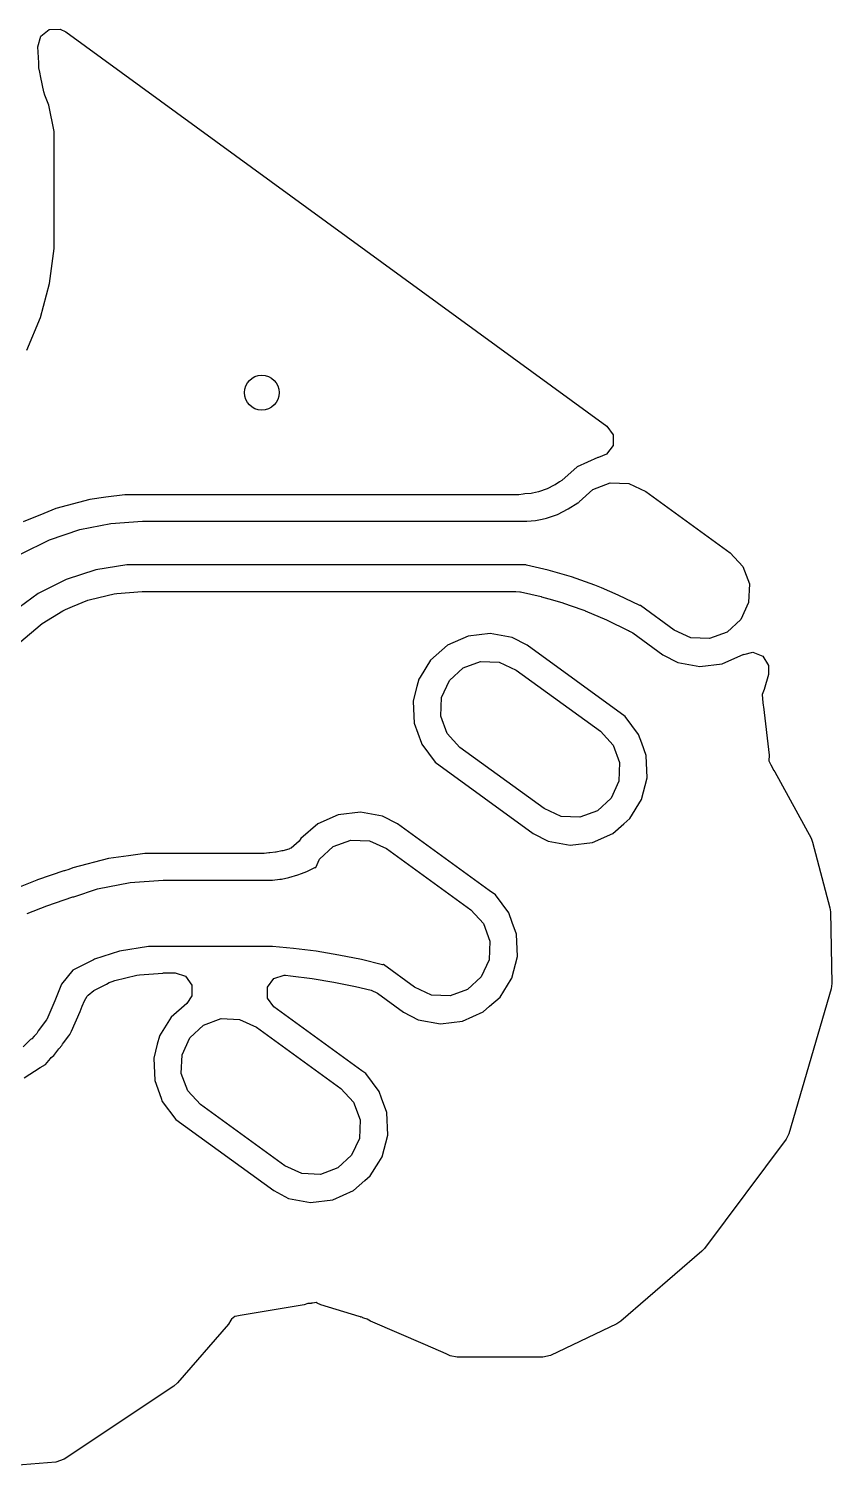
# Model space of a CAD drawing. Extents: x -51.8 to 4.2, y -14.8 to 14.8.
# Drawn here: x -0.39 to 4.23, y -5.3 to 3.06 of the extents above; entities that cross this region are included whole.
import ezdxf

# ---------------------------------------------------------------- set-up
doc = ezdxf.new("R2010")
doc.units = 0
doc.layers.add('BLACK', color=7, linetype='CONTINUOUS')

msp = doc.modelspace()

# ---------------------------------------------------------------- linework, layer by layer
at = {"layer": 'BLACK', "linetype": 'CONTINUOUS'}
for p, q in [((-0.335049, 2.95554), (-0.318508, 3.01547)), ((-0.318508, 3.01547), (-0.269899, 3.05423)), ((-0.269899, 3.05423), (-0.207787, 3.05702)), ((-0.207787, 3.05702), (-0.175306, 3.04135)), ((-0.175306, 3.04135), (2.93697, 0.773399)), ((-0.330872, 2.86254), (-0.335049, 2.95554)), ((-0.330534, 2.85501), (-0.330872, 2.86254)), ((-0.330495, 2.85501), (-0.330534, 2.85501)), ((-0.329625, 2.83381), (-0.330495, 2.85501)), ((-0.324993, 2.80931), (-0.329625, 2.83381)), ((-0.319072, 2.778), (-0.324993, 2.80931)), ((-0.30194, 2.69526), (-0.319072, 2.778)), ((-0.29637, 2.67716), (-0.30194, 2.69526)), ((-0.272282, 2.61902), (-0.29637, 2.67716)), ((-0.242065, 2.46719), (-0.272282, 2.61902)), ((-0.242061, 2.41608), (-0.242065, 2.46719)), ((-0.242097, 2.34807), (-0.242055, 2.3482)), ((-0.242096, 2.34078), (-0.242097, 2.34807)), ((-0.242096, 2.33121), (-0.242097, 2.34078)), ((-0.242097, 2.34078), (-0.242096, 2.34078)), ((-0.242055, 2.3482), (-0.242061, 2.41608)), ((-0.2421, 2.33116), (-0.242096, 2.33121)), ((-0.2421, 1.89606), (-0.2421, 2.33116)), ((-0.242097, 1.7946), (-0.2421, 1.89606)), ((-0.268577, 1.59343), (-0.242097, 1.7946)), ((-0.32109, 1.39743), (-0.268577, 1.59343)), ((-0.398737, 1.20996), (-0.32109, 1.39743)), ((2.93697, 0.773399), (2.97344, 0.723048)), ((2.97344, 0.723048), (2.97335, 0.660874)), ((2.88557, 0.591716), (2.76774, 0.539254)), ((2.88558, 0.591717), (2.88557, 0.591716)), ((2.88974, 0.592217), (2.88558, 0.591717)), ((2.93674, 0.610626), (2.88974, 0.592217)), ((2.97335, 0.660874), (2.93674, 0.610626)), ((2.76774, 0.539254), (2.67792, 0.46078)), ((2.63519, 0.43234), (2.59406, 0.41176)), ((2.63992, 0.435039), (2.63519, 0.43234)), ((2.6662, 0.451966), (2.63992, 0.435039)), ((2.67792, 0.46078), (2.6662, 0.451966)), ((2.85701, 0.409053), (2.95768, 0.446191)), ((2.95768, 0.446191), (3.06489, 0.441979)), ((3.06489, 0.441979), (3.16234, 0.397056)), ((-0.036579, 0.351409), (-0.232566, 0.298895)), ((0.054868, 0.363447), (-0.036579, 0.351409)), ((0.1646, 0.377892), (0.054868, 0.363447)), ((0.238073, 0.377892), (0.1646, 0.377892)), ((0.238264, 0.3779), (0.238073, 0.377892)), ((2.43203, 0.3779), (0.238264, 0.3779)), ((2.4567, 0.380974), (2.43203, 0.3779)), ((2.4658, 0.383277), (2.4567, 0.380974)), ((2.46581, 0.383279), (2.4658, 0.383277)), ((2.5028, 0.385817), (2.46581, 0.383279)), ((2.50982, 0.386799), (2.5028, 0.385817)), ((2.54445, 0.394159), (2.50982, 0.386799)), ((2.55089, 0.395981), (2.54445, 0.394159)), ((2.58843, 0.40936), (2.55089, 0.395981)), ((2.59406, 0.41176), (2.58843, 0.40936)), ((2.77675, 0.333039), (2.77822, 0.336218)), ((2.77822, 0.336218), (2.85701, 0.409053)), ((3.16234, 0.397056), (3.64775, 0.044385)), ((-0.301811, 0.270215), (-0.420035, 0.221246)), ((-0.232569, 0.298894), (-0.301811, 0.270215)), ((-0.232568, 0.298895), (-0.232569, 0.298894)), ((-0.232566, 0.298895), (-0.232568, 0.298895)), ((2.59083, 0.242587), (2.65338, 0.26488)), ((2.65338, 0.26488), (2.71593, 0.296173)), ((2.71593, 0.296173), (2.77175, 0.332132)), ((2.77175, 0.332132), (2.77675, 0.333039)), ((-0.267791, 0.118809), (-0.095, 0.177462)), ((-0.095, 0.177462), (0.083969, 0.213059)), ((0.083969, 0.213059), (0.26601, 0.224989)), ((0.26601, 0.224989), (0.266051, 0.225)), ((0.266051, 0.225), (2.47497, 0.225)), ((2.47497, 0.225), (2.47662, 0.225749)), ((2.47662, 0.225749), (2.52828, 0.229294)), ((2.52828, 0.229294), (2.56553, 0.23721)), ((2.56553, 0.23721), (2.59082, 0.242584)), ((2.59082, 0.242586), (2.59083, 0.242587)), ((2.59082, 0.242584), (2.59082, 0.242586)), ((-0.431447, 0.038104), (-0.267791, 0.118809)), ((3.64775, 0.044385), (3.72058, -0.034408)), ((-0.002071, -0.053199), (-0.173477, -0.10889)), ((0.175936, -0.025007), (-0.002071, -0.053199)), ((0.266049, -0.025009), (0.175936, -0.025007)), ((0.266051, -0.025), (0.266049, -0.024999)), ((0.266049, -0.024999), (0.266049, -0.025)), ((0.266049, -0.025), (0.266049, -0.025009)), ((2.47197, -0.025), (0.266051, -0.025)), ((2.47487, -0.027043), (2.47197, -0.025)), ((2.6002, -0.055039), (2.47487, -0.027043)), ((2.7347, -0.094084), (2.6002, -0.055039)), ((2.6002, -0.055039), (2.6002, -0.055039)), ((3.72058, -0.034408), (3.75772, -0.135076)), ((-0.173477, -0.10889), (-0.33406, -0.19071)), ((2.86917, -0.142123), (2.7347, -0.094084)), ((2.86918, -0.142125), (2.86917, -0.142123)), ((2.86918, -0.142127), (2.86918, -0.142125)), ((2.90746, -0.158361), (2.86918, -0.142127)), ((3.00366, -0.199165), (2.90746, -0.158361)), ((3.75772, -0.135076), (3.75351, -0.242293)), ((-0.33406, -0.19071), (-0.479866, -0.296643)), ((-0.135632, -0.265855), (-0.047835, -0.229489)), ((-0.047835, -0.229489), (-0.032843, -0.224617)), ((-0.032843, -0.224617), (0.103163, -0.191966)), ((0.103163, -0.191966), (0.118737, -0.1895)), ((0.118737, -0.1895), (0.264196, -0.178054)), ((0.264196, -0.178054), (0.268133, -0.1779)), ((0.268133, -0.1779), (0.315049, -0.177901)), ((0.315049, -0.177901), (0.315052, -0.1779)), ((0.315052, -0.1779), (2.41482, -0.1779)), ((2.41482, -0.1779), (2.43675, -0.180319)), ((2.43675, -0.180319), (2.44045, -0.181145)), ((2.44045, -0.181145), (2.55943, -0.207721)), ((2.55943, -0.207721), (2.56244, -0.208495)), ((2.56244, -0.208495), (2.62433, -0.226462)), ((2.62433, -0.226462), (2.68461, -0.243962)), ((2.68461, -0.243962), (2.6875, -0.244899)), ((2.6875, -0.244899), (2.79442, -0.283093)), ((3.00367, -0.199169), (3.00366, -0.199165)), ((3.00366, -0.199165), (3.00366, -0.199165)), ((3.12685, -0.259663), (3.00367, -0.199169)), ((3.75351, -0.242293), (3.70858, -0.339736)), ((-0.310351, -0.363245), (-0.191101, -0.29017)), ((-0.191101, -0.29017), (-0.177041, -0.283007)), ((-0.177041, -0.283007), (-0.135632, -0.265855)), ((2.79442, -0.283093), (2.81037, -0.288788)), ((2.81037, -0.288788), (2.81309, -0.28985)), ((2.81309, -0.28985), (2.9367, -0.342279)), ((3.12764, -0.260012), (3.12685, -0.259663)), ((3.13095, -0.25998), (3.12764, -0.260012)), ((3.32446, -0.400574), (3.13095, -0.25998)), ((-0.433975, -0.467203), (-0.323106, -0.372512)), ((-0.323106, -0.372512), (-0.310351, -0.363245)), ((2.9367, -0.342279), (2.93923, -0.343436)), ((2.93923, -0.343436), (3.05982, -0.402657)), ((3.05982, -0.402657), (3.06194, -0.403602)), ((3.06194, -0.403602), (3.06816, -0.406381)), ((3.06816, -0.406381), (3.06775, -0.407281)), ((3.06775, -0.407281), (3.08711, -0.41712)), ((3.08711, -0.41712), (3.26053, -0.54312)), ((3.42191, -0.445497), (3.32446, -0.400574)), ((3.62979, -0.412571), (3.52912, -0.449709)), ((3.70858, -0.339736), (3.62979, -0.412571)), ((2.02124, -0.4882), (1.9241, -0.57307)), ((2.13908, -0.435735), (2.02124, -0.4882)), ((2.13909, -0.435734), (2.13908, -0.435735)), ((2.26715, -0.420334), (2.13909, -0.435734)), ((2.26715, -0.420335), (2.26715, -0.420334)), ((2.39407, -0.443366), (2.26715, -0.420335)), ((2.39407, -0.443367), (2.39407, -0.443366)), ((2.47978, -0.487849), (2.39407, -0.443367)), ((2.47979, -0.487852), (2.47978, -0.487849)), ((3.04331, -0.897277), (2.47979, -0.487852)), ((3.52912, -0.449709), (3.42191, -0.445497)), ((1.9241, -0.57307), (1.86345, -0.671225)), ((2.11052, -0.618398), (2.21119, -0.58126)), ((2.21119, -0.58126), (2.31841, -0.585472)), ((3.26053, -0.54312), (3.34624, -0.587602)), ((3.60123, -0.595233), (3.72595, -0.539702)), ((3.72595, -0.539702), (3.72679, -0.541582)), ((3.72679, -0.541582), (3.77706, -0.528508)), ((3.77706, -0.528508), (3.83494, -0.551214)), ((3.83494, -0.551214), (3.86842, -0.603605)), ((2.03173, -0.691233), (2.11052, -0.618398)), ((2.31841, -0.585472), (2.41585, -0.630395)), ((2.41585, -0.630395), (2.90126, -0.983066)), ((3.34624, -0.587602), (3.47316, -0.610634)), ((3.47316, -0.610634), (3.47316, -0.610633)), ((3.47316, -0.610633), (3.47317, -0.610634)), ((3.47317, -0.610634), (3.60123, -0.595234)), ((3.60123, -0.595234), (3.60123, -0.595233)), ((3.86793, -0.656054), (3.84371, -0.742558)), ((3.86842, -0.603605), (3.86793, -0.656054)), ((1.84548, -0.724408), (1.82385, -0.807638)), ((1.8563, -0.682799), (1.84548, -0.724408)), ((1.86345, -0.671225), (1.8563, -0.682799)), ((1.98681, -0.788676), (2.03173, -0.691233)), ((3.84371, -0.742558), (3.83075, -0.770923)), ((1.82385, -0.807638), (1.82385, -0.807639)), ((1.82385, -0.807639), (1.82385, -0.80764)), ((1.82385, -0.80764), (1.82398, -0.81067)), ((1.82398, -0.81067), (1.82963, -0.936506)), ((1.98259, -0.895893), (1.98681, -0.788676)), ((3.83075, -0.770923), (3.83071, -0.77099)), ((3.83071, -0.77099), (3.83071, -0.770991)), ((3.83071, -0.770991), (3.83071, -0.770992)), ((3.83071, -0.770992), (3.83359, -0.796208)), ((3.83359, -0.796208), (3.83371, -0.797255)), ((3.83371, -0.797255), (3.83648, -0.833707)), ((3.83648, -0.833707), (3.83885, -0.84228)), ((2.01973, -0.996561), (1.98259, -0.895893)), ((3.04331, -0.897278), (3.04331, -0.897277)), ((3.12068, -1.00049), (3.04331, -0.897278)), ((3.83885, -0.84228), (3.8707, -1.12095)), ((1.82963, -0.936506), (1.87098, -1.0519)), ((2.09257, -1.07535), (2.01973, -0.996561)), ((2.90126, -0.983066), (2.97409, -1.06186)), ((3.1391, -1.0519), (3.12068, -1.00049)), ((1.87098, -1.0519), (1.87314, -1.05793)), ((1.87314, -1.05793), (1.95052, -1.16114)), ((2.57798, -1.42802), (2.09257, -1.07535)), ((2.97409, -1.06186), (3.01123, -1.16253)), ((3.16419, -1.12191), (3.1391, -1.0519)), ((1.95052, -1.16114), (2.51404, -1.57057)), ((3.01123, -1.16253), (3.00702, -1.26974)), ((3.16419, -1.12192), (3.16419, -1.12191)), ((3.16419, -1.12191), (3.16419, -1.12191)), ((3.16998, -1.25078), (3.16419, -1.12192)), ((3.8707, -1.12095), (3.86937, -1.15218)), ((3.86937, -1.15218), (3.86938, -1.15221)), ((3.86938, -1.15221), (3.88206, -1.17546)), ((3.13753, -1.37562), (3.16998, -1.25078)), ((3.88206, -1.17546), (3.89851, -1.20842)), ((3.89851, -1.20842), (3.90377, -1.21526)), ((3.90377, -1.21526), (4.11236, -1.59767)), ((3.00702, -1.26974), (2.9621, -1.36719)), ((2.9621, -1.36719), (2.88331, -1.44002)), ((3.06972, -1.48535), (3.13753, -1.37562)), ((1.3926, -1.46319), (1.27476, -1.51565)), ((1.52066, -1.44779), (1.3926, -1.46319)), ((1.3926, -1.46319), (1.3926, -1.46319)), ((1.52067, -1.44779), (1.52066, -1.44779)), ((1.64758, -1.47082), (1.52067, -1.44779)), ((1.73329, -1.5153), (1.64758, -1.47082)), ((1.64758, -1.47082), (1.64758, -1.47082)), ((2.67542, -1.47295), (2.57798, -1.42802)), ((2.78264, -1.47716), (2.67542, -1.47295)), ((2.88331, -1.44002), (2.78264, -1.47716)), ((3.03544, -1.5153), (3.06972, -1.48535)), ((3.06972, -1.48535), (3.06972, -1.48535)), ((3.06972, -1.48535), (3.06972, -1.48535)), ((1.27476, -1.51565), (1.17762, -1.60052)), ((1.7333, -1.5153), (1.73329, -1.5153)), ((2.26098, -1.89869), (1.7333, -1.5153)), ((2.51404, -1.57057), (2.59975, -1.61505)), ((2.85474, -1.62268), (2.97258, -1.57022)), ((2.97258, -1.57022), (3.03544, -1.5153)), ((1.0688, -1.67129), (1.03584, -1.67762)), ((1.0733, -1.67021), (1.0688, -1.67129)), ((1.10747, -1.66033), (1.0733, -1.67021)), ((1.11162, -1.65893), (1.10747, -1.66033)), ((1.11389, -1.65805), (1.11162, -1.65893)), ((1.1194, -1.65592), (1.11389, -1.65805)), ((1.12126, -1.65518), (1.1194, -1.65592)), ((1.16868, -1.61498), (1.12126, -1.65518)), ((1.17762, -1.60052), (1.16868, -1.61498)), ((1.28524, -1.71869), (1.36403, -1.64585)), ((1.36403, -1.64585), (1.4647, -1.60871)), ((1.4647, -1.60871), (1.57192, -1.61292)), ((1.57192, -1.61292), (1.66936, -1.65785)), ((1.66936, -1.65785), (2.15477, -2.01052)), ((2.59975, -1.61505), (2.72667, -1.63809)), ((2.72667, -1.63809), (2.72667, -1.63808)), ((2.72667, -1.63808), (2.72668, -1.63809)), ((2.72668, -1.63809), (2.85474, -1.62268)), ((2.85474, -1.62268), (2.85474, -1.62268)), ((4.11236, -1.59767), (4.12136, -1.62036)), ((4.12136, -1.62036), (4.22059, -1.99923)), ((0.070615, -1.71421), (-0.133665, -1.76895)), ((0.184995, -1.69915), (0.070615, -1.71421)), ((0.280307, -1.68661), (0.184995, -1.69915)), ((0.353905, -1.68661), (0.280307, -1.68661)), ((0.354107, -1.6866), (0.353905, -1.68661)), ((0.966599, -1.6866), (0.354107, -1.6866)), ((0.993165, -1.68303), (0.966599, -1.6866)), ((0.99948, -1.6813), (0.993165, -1.68303)), ((1.0311, -1.6783), (0.99948, -1.6813)), ((1.03584, -1.67762), (1.0311, -1.6783)), ((1.26315, -1.76661), (1.28524, -1.71869)), ((-0.337172, -1.83784), (-0.340719, -1.83913)), ((-0.186006, -1.78604), (-0.337172, -1.83784)), ((-0.18257, -1.78558), (-0.186006, -1.78604)), ((-0.157507, -1.77882), (-0.18257, -1.78558)), ((-0.133668, -1.76895), (-0.157507, -1.77882)), ((-0.133665, -1.76895), (-0.133668, -1.76895)), ((1.01224, -1.8395), (1.01438, -1.8385)), ((1.01438, -1.8385), (1.05588, -1.83456)), ((1.05588, -1.83456), (1.06551, -1.83271)), ((1.06551, -1.83271), (1.10799, -1.82456)), ((1.10799, -1.82456), (1.16009, -1.80948)), ((1.16009, -1.80948), (1.18208, -1.80097)), ((1.16009, -1.80948), (1.16009, -1.80948)), ((1.18208, -1.80097), (1.21219, -1.78933)), ((1.21219, -1.78933), (1.2586, -1.76687)), ((1.2586, -1.76687), (1.26315, -1.76661)), ((-0.340719, -1.83913), (-0.456625, -1.88491)), ((-0.128971, -1.93578), (0.008048, -1.88927)), ((0.008048, -1.88927), (0.19542, -1.852)), ((0.19542, -1.852), (0.385994, -1.83951)), ((0.385994, -1.83951), (0.386051, -1.8395)), ((0.386051, -1.8395), (1.01224, -1.8395)), ((2.29682, -1.92473), (2.26098, -1.89869)), ((-0.396819, -2.03106), (-0.284642, -1.98675)), ((-0.284642, -1.98675), (-0.284505, -1.9867)), ((-0.284505, -1.9867), (-0.134825, -1.93541)), ((-0.134825, -1.93541), (-0.128971, -1.93578)), ((2.37419, -2.02794), (2.29682, -1.92473)), ((4.22059, -1.99923), (4.22385, -2.02253)), ((2.15477, -2.01052), (2.22761, -2.08931)), ((2.22761, -2.08931), (2.26475, -2.18998)), ((2.39367, -2.0823), (2.37419, -2.02794)), ((2.4177, -2.14936), (2.39367, -2.0823)), ((4.22385, -2.02253), (4.2328, -2.43434)), ((2.4177, -2.14937), (2.4177, -2.14936)), ((2.41771, -2.14937), (2.4177, -2.14937)), ((2.42349, -2.27823), (2.41771, -2.14937)), ((0.133266, -2.24709), (-0.010042, -2.29365)), ((0.301091, -2.22051), (0.133266, -2.24709)), ((0.386049, -2.22051), (0.301091, -2.22051)), ((0.38605, -2.2205), (0.386049, -2.2205)), ((0.386049, -2.2205), (0.386049, -2.22051)), ((0.386051, -2.2205), (0.38605, -2.2205)), ((1.01266, -2.2205), (0.386051, -2.2205)), ((1.01446, -2.22144), (1.01266, -2.2205)), ((1.13436, -2.23195), (1.01446, -2.22144)), ((1.26493, -2.24847), (1.13436, -2.23195)), ((1.39551, -2.27006), (1.26493, -2.24847)), ((2.26475, -2.18998), (2.26053, -2.2972)), ((-0.014844, -2.29842), (-0.133412, -2.35783)), ((-0.010042, -2.29365), (-0.014844, -2.29842)), ((1.52608, -2.29672), (1.39551, -2.27006)), ((1.64634, -2.32595), (1.52608, -2.29672)), ((1.65233, -2.32531), (1.64634, -2.32595)), ((1.83149, -2.45548), (1.65233, -2.32531)), ((2.26053, -2.2972), (2.21561, -2.39464)), ((2.39104, -2.40307), (2.42349, -2.27823)), ((-0.133414, -2.35783), (-0.198642, -2.43787)), ((-0.133412, -2.35783), (-0.133414, -2.35783)), ((0.075443, -2.42881), (0.092409, -2.42178)), ((0.092409, -2.42178), (0.107405, -2.41691)), ((0.107405, -2.41691), (0.233398, -2.38666)), ((0.233398, -2.38666), (0.248982, -2.38419)), ((0.248982, -2.38419), (0.384195, -2.37355)), ((0.384195, -2.37355), (0.388135, -2.3734)), ((0.388135, -2.3734), (0.440436, -2.3734)), ((0.440436, -2.3734), (0.440439, -2.3734)), ((0.440439, -2.3734), (0.454466, -2.3734)), ((0.454466, -2.3734), (0.513597, -2.39261)), ((0.513597, -2.39261), (0.550142, -2.44291)), ((0.985206, -2.45567), (1.02175, -2.40537)), ((1.02175, -2.40537), (1.08088, -2.38615)), ((1.08088, -2.38615), (1.08967, -2.38654)), ((1.08967, -2.38654), (1.11754, -2.38898)), ((1.11754, -2.38898), (1.24213, -2.40475)), ((1.24213, -2.40475), (1.36682, -2.42536)), ((2.21561, -2.39464), (2.13682, -2.46747)), ((2.32323, -2.5128), (2.38775, -2.40839)), ((2.38775, -2.40839), (2.39104, -2.40308)), ((2.39104, -2.40308), (2.39104, -2.40307)), ((2.39104, -2.40307), (2.39104, -2.40307)), ((-0.198642, -2.43787), (-0.237249, -2.53281)), ((-0.051768, -2.50759), (-0.046034, -2.50055)), ((-0.046034, -2.50055), (-0.013115, -2.47416)), ((-0.013115, -2.47416), (0.055888, -2.43959)), ((0.055888, -2.43959), (0.055899, -2.43958)), ((0.055899, -2.43958), (0.059315, -2.43752)), ((0.059315, -2.43752), (0.059438, -2.43772)), ((0.059438, -2.43772), (0.075443, -2.42881)), ((0.550142, -2.50509), (0.520656, -2.54976)), ((0.550142, -2.44291), (0.550142, -2.50509)), ((0.985206, -2.51784), (0.985206, -2.45567)), ((1.36682, -2.42536), (1.49163, -2.45085)), ((1.49163, -2.45085), (1.58255, -2.47294)), ((1.58255, -2.47294), (1.61793, -2.48931)), ((1.61793, -2.48931), (1.76756, -2.59802)), ((1.92893, -2.5004), (1.83149, -2.45548)), ((2.03615, -2.50461), (1.92893, -2.5004)), ((2.13682, -2.46747), (2.03615, -2.50461)), ((4.22879, -2.46474), (3.98541, -3.29784)), ((4.2328, -2.43434), (4.22879, -2.46474)), ((-0.237249, -2.53281), (-0.284402, -2.64014)), ((-0.091804, -2.59432), (-0.079905, -2.56506)), ((-0.079905, -2.56506), (-0.066967, -2.53324)), ((-0.066967, -2.53324), (-0.051768, -2.50759)), ((0.520656, -2.54976), (0.431131, -2.62797)), ((1.02175, -2.56814), (0.985206, -2.51784)), ((1.52759, -2.93565), (1.02175, -2.56814)), ((2.22609, -2.59767), (2.26342, -2.56506)), ((2.26342, -2.56506), (2.32323, -2.5128)), ((2.32323, -2.5128), (2.32323, -2.5128)), ((2.32323, -2.5128), (2.32323, -2.5128)), ((-0.285819, -2.64254), (-0.334363, -2.70604)), ((-0.284402, -2.64014), (-0.285819, -2.64254)), ((-0.14173, -2.70796), (-0.091804, -2.59432)), ((0.431131, -2.62797), (0.364491, -2.73582)), ((0.538755, -2.74614), (0.617547, -2.6733)), ((0.617547, -2.6733), (0.718215, -2.63616)), ((0.718215, -2.63616), (0.825432, -2.64038)), ((0.825432, -2.64038), (0.922875, -2.6853)), ((1.76756, -2.59802), (1.85327, -2.6425)), ((1.85327, -2.6425), (1.98018, -2.66554)), ((1.98018, -2.66554), (1.98019, -2.66554)), ((1.98019, -2.66554), (2.10825, -2.65014)), ((1.98019, -2.66554), (1.98019, -2.66554)), ((2.10825, -2.65014), (2.22609, -2.59767)), ((2.10825, -2.65014), (2.10825, -2.65014)), ((-0.377435, -2.75631), (-0.419275, -2.79816)), ((-0.377164, -2.75639), (-0.377435, -2.75631)), ((-0.369417, -2.7519), (-0.377164, -2.75639)), ((-0.357739, -2.73662), (-0.369417, -2.7519)), ((-0.341844, -2.72072), (-0.357739, -2.73662)), ((-0.334363, -2.70604), (-0.341844, -2.72072)), ((-0.187786, -2.77429), (-0.157514, -2.7347)), ((-0.157514, -2.7347), (-0.15225, -2.72689)), ((-0.15225, -2.72689), (-0.147929, -2.71957)), ((-0.147929, -2.71957), (-0.146035, -2.71636)), ((-0.146035, -2.71636), (-0.146031, -2.71636)), ((-0.146031, -2.71636), (-0.14173, -2.70796)), ((-0.14173, -2.70796), (-0.14173, -2.70796)), ((0.363325, -2.7377), (0.351474, -2.78329)), ((0.364491, -2.73582), (0.363325, -2.7377)), ((0.493832, -2.84358), (0.538755, -2.74614)), ((0.922875, -2.6853), (1.40829, -3.03797)), ((-0.243974, -2.84779), (-0.215223, -2.81018)), ((-0.215223, -2.81018), (-0.21329, -2.80781)), ((-0.21329, -2.80781), (-0.197583, -2.78968)), ((-0.197583, -2.78968), (-0.197581, -2.78968)), ((-0.197581, -2.78968), (-0.193693, -2.78363)), ((-0.193693, -2.78363), (-0.193472, -2.78377)), ((-0.193472, -2.78377), (-0.187786, -2.77429)), ((0.351474, -2.78329), (0.330872, -2.86254)), ((-0.41394, -2.97716), (-0.321582, -2.9178)), ((-0.321582, -2.9178), (-0.292288, -2.89898)), ((-0.292288, -2.89898), (-0.292286, -2.89898)), ((-0.292287, -2.89898), (-0.292284, -2.89897)), ((-0.292286, -2.89898), (-0.292287, -2.89898)), ((-0.292284, -2.89897), (-0.262886, -2.86504)), ((-0.262886, -2.86504), (-0.258123, -2.86024)), ((-0.258123, -2.86024), (-0.243974, -2.84779)), ((0.330872, -2.86254), (0.336659, -2.99141)), ((0.48962, -2.9508), (0.493832, -2.84358)), ((0.336659, -2.99141), (0.372988, -3.09279)), ((0.526758, -3.05146), (0.48962, -2.9508)), ((1.55034, -2.95218), (1.52759, -2.93565)), ((1.62771, -3.05539), (1.55034, -2.95218)), ((0.599593, -3.13026), (0.526758, -3.05146)), ((1.40829, -3.03797), (1.48112, -3.11676)), ((1.64111, -3.09279), (1.62771, -3.05539)), ((0.372988, -3.09279), (0.380171, -3.11284)), ((0.380171, -3.11284), (0.457542, -3.21605)), ((1.085, -3.48293), (0.599593, -3.13026)), ((1.48112, -3.11676), (1.51826, -3.21743)), ((1.67122, -3.17682), (1.64111, -3.09279)), ((0.457542, -3.21605), (1.02107, -3.62547)), ((1.51826, -3.21743), (1.51405, -3.32465)), ((1.67701, -3.30568), (1.67122, -3.17682)), ((1.67122, -3.17682), (1.67122, -3.17682)), ((1.67122, -3.17682), (1.67122, -3.17682)), ((1.51405, -3.32465), (1.46912, -3.42209)), ((1.64455, -3.43052), (1.67701, -3.30568)), ((3.96947, -3.32979), (3.50027, -3.95853)), ((3.98541, -3.29784), (3.96947, -3.32979)), ((1.46912, -3.42209), (1.39033, -3.49493)), ((1.18245, -3.52785), (1.085, -3.48293)), ((1.39033, -3.49493), (1.28966, -3.53206)), ((1.57674, -3.54025), (1.62545, -3.46144)), ((1.62545, -3.46144), (1.64455, -3.43053)), ((1.64455, -3.43053), (1.64455, -3.43052)), ((1.64455, -3.43053), (1.64455, -3.43053)), ((1.28966, -3.53206), (1.18245, -3.52785)), ((1.47961, -3.62512), (1.54503, -3.56796)), ((1.54503, -3.56796), (1.57674, -3.54026)), ((1.57674, -3.54026), (1.57674, -3.54025)), ((1.57674, -3.54026), (1.57674, -3.54026)), ((1.02107, -3.62547), (1.10678, -3.66996)), ((1.10678, -3.66996), (1.2337, -3.69299)), ((1.2337, -3.69299), (1.36177, -3.67759)), ((1.36177, -3.67759), (1.47961, -3.62512)), ((1.36177, -3.67759), (1.36177, -3.67759)), ((1.2337, -3.69299), (1.2337, -3.69299)), ((1.2337, -3.69299), (1.2337, -3.69299)), ((3.48524, -3.97463), (3.01795, -4.3765)), ((3.50027, -3.95853), (3.48524, -3.97463)), ((0.827522, -4.3444), (0.800432, -4.3487)), ((1.19566, -4.28154), (0.827522, -4.3444)), ((1.21787, -4.27505), (1.19566, -4.28154)), ((1.21827, -4.27488), (1.21787, -4.27505)), ((1.2367, -4.27395), (1.21827, -4.27488)), ((1.23861, -4.27385), (1.2367, -4.27395)), ((1.24453, -4.2732), (1.23861, -4.27385)), ((1.25671, -4.27112), (1.24453, -4.2732)), ((1.2646, -4.26978), (1.25671, -4.27112)), ((1.27096, -4.27349), (1.2646, -4.26978)), ((1.2646, -4.26978), (1.2646, -4.26978)), ((1.29215, -4.2828), (1.27096, -4.27349)), ((1.51227, -4.35053), (1.29215, -4.2828)), ((0.760964, -4.39415), (0.467794, -4.73174)), ((0.774773, -4.37084), (0.760964, -4.39415)), ((0.779219, -4.3656), (0.774773, -4.37084)), ((0.798542, -4.34975), (0.779219, -4.3656)), ((0.800432, -4.3487), (0.798542, -4.34975)), ((1.51965, -4.35187), (1.51227, -4.35053)), ((1.51955, -4.35228), (1.51965, -4.35187)), ((1.52811, -4.35433), (1.51955, -4.35228)), ((1.53122, -4.35568), (1.52811, -4.35433)), ((1.53404, -4.3569), (1.53122, -4.35568)), ((1.53927, -4.35884), (1.53404, -4.3569)), ((1.55919, -4.36497), (1.53927, -4.35884)), ((1.55966, -4.36511), (1.55919, -4.36497)), ((1.57908, -4.37645), (1.55966, -4.36511)), ((1.8945, -4.51333), (1.57908, -4.37645)), ((2.99568, -4.39102), (2.61321, -4.57356)), ((3.01795, -4.3765), (2.99568, -4.39102)), ((2.01394, -4.56516), (1.8945, -4.51333)), ((2.03675, -4.57506), (2.01394, -4.56516)), ((2.07679, -4.58338), (2.03675, -4.57506)), ((2.56987, -4.58338), (2.07679, -4.58338)), ((2.61321, -4.57356), (2.56987, -4.58338)), ((0.447641, -4.74948), (-0.184439, -5.17087)), ((0.467794, -4.73174), (0.447641, -4.74948)), ((-0.184439, -5.17087), (-0.231926, -5.18742)), ((-0.231926, -5.18742), (-1.60606, -5.3014))]:
    msp.add_line(p, q, dxfattribs=at)
at = {"layer": 'BLACK'}
msp.add_circle((0.9525, 0.9652), 0.1, dxfattribs=at)

doc.saveas('drawing.dxf')
